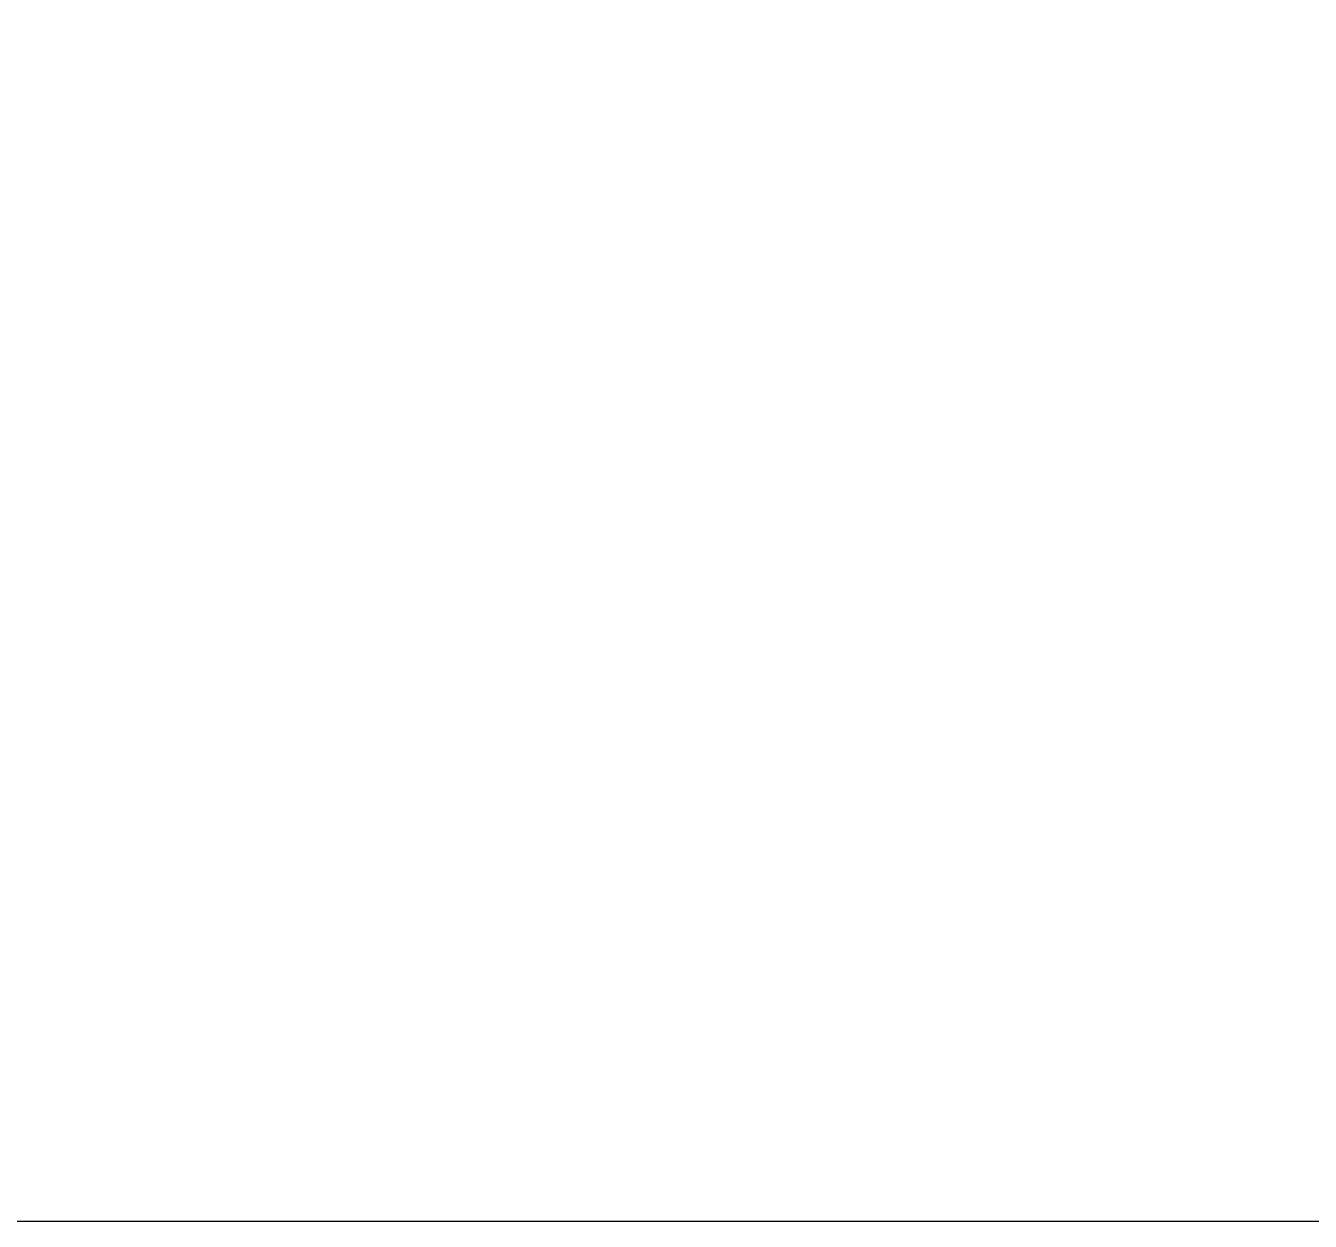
# Model space of a CAD drawing. Header units: centimetres. Extents: x 470464 to 524273, y 49611 to 59074.
# Drawn here: x 505732.7 to 505827.9, y 50097.1 to 50185.7 of the extents above; entities that cross this region are included whole.
import ezdxf

# ---------------------------------------------------------------- set-up
doc = ezdxf.new("R2010")
doc.units = ezdxf.units.CM
doc.header["$MEASUREMENT"] = 0
doc.layers.add('A-ANNO-REVC-01', color=1, linetype='Continuous', lineweight=15, true_color=0xff0000, plot=False)
doc.styles.add('BARIŞ BABUR-3', font='arial.ttf')
doc.dimstyles.new('AAA_A4 BVS STANDART', dxfattribs={"dimscale": 12, "dimtxt": 1.8, "dimasz": 1.6, "dimexe": 0.18, "dimexo": 0.0625, "dimgap": 0.09, "dimtad": 1, "dimtoh": 1, "dimdec": 0, "dimzin": 9, "dimdsep": 46, "dimtxsty": 'BARIŞ BABUR-3', "dimcen": 0.09, "dimclrd": 1, "dimclre": 1, "dimclrt": 2, "dimadec": 0, "dimazin": 0, "dimtfac": 1, "dimtdec": 0, "dimtofl": 0, "dimtmove": 0, "dimatfit": 3, "dimfxl": 1, "dimtolj": 1, "dimtzin": 0, "dimlwd": 9, "dimlwe": 9, "dimarcsym": 0})

# ---------------------------------------------------------------- blocks, each defined once
blk = doc.blocks.new('*D249')
at = {"layer": 'A-ANNO-REVC-01', "color": 1, "lineweight": 9, "transparency": 16777216}
for p, q in [((505595.928, 58147.11), (505917.174, 58147.11)), ((505915.734, 50109.91), (505915.734, 58134.31)), ((505595.928, 50097.11), (505917.174, 50097.11))]:
    blk.add_line(p, q, dxfattribs=at)
at = {"layer": 'A-ANNO-REVC-01', "color": 1, "transparency": 16777216}
for points in [[(505917.868, 58134.31), (505913.601, 58134.31), (505915.734, 58147.11)], [(505913.601, 50109.91), (505917.868, 50109.91), (505915.734, 50097.11)]]:
    blk.add_solid(points, dxfattribs=at)
at = {"layer": 'Defpoints', "color": 0, "transparency": 16777216}
for p in [(505595.428, 58147.11), (505915.734, 58147.11), (505595.428, 50097.11)]:
    blk.add_point(p, dxfattribs=at)
at = {"layer": 'A-ANNO-REVC-01', "color": 2, "transparency": 16777216, "insert": (505906.243, 54122.11), "char_height": 14.4, "attachment_point": 5, "rotation": 90, "style": 'BARIŞ BABUR-3'}
blk.add_mtext('\\A1;YÜRÜME YOLU BOYU : 8050', dxfattribs=at)
blk = doc.blocks.new('*D251')
at = {"layer": 'A-ANNO-REVC-01', "color": 1, "lineweight": 9, "transparency": 16777216}
for p, q in [((505757.792, 50210.86), (505885.137, 50210.86)), ((505883.697, 50198.06), (505883.697, 50109.91)), ((505595.928, 50097.11), (505885.137, 50097.11))]:
    blk.add_line(p, q, dxfattribs=at)
at = {"layer": 'A-ANNO-REVC-01', "color": 1, "transparency": 16777216}
for points in [[(505885.831, 50198.06), (505881.564, 50198.06), (505883.697, 50210.86)], [(505881.564, 50109.91), (505885.831, 50109.91), (505883.697, 50097.11)]]:
    blk.add_solid(points, dxfattribs=at)
at = {"layer": 'Defpoints', "color": 0, "transparency": 16777216}
for p in [(505757.292, 50210.86), (505595.428, 50097.11), (505883.697, 50097.11)]:
    blk.add_point(p, dxfattribs=at)
at = {"layer": 'A-ANNO-REVC-01', "color": 2, "transparency": 16777216, "insert": (505875.748, 50153.985), "char_height": 14.4, "attachment_point": 5, "rotation": 90, "style": 'BARIŞ BABUR-3'}
blk.add_mtext('\\A1;114', dxfattribs=at)

msp = doc.modelspace()

# ---------------------------------------------------------------- dimensions: what is measured, and where the dimension line sits
at = {"layer": 'A-ANNO-REVC-01', "color": 6}
dim = msp.add_linear_dim(base=(505915.734, 58147.11), p1=(505595.428, 50097.11), p2=(505595.428, 58147.11), angle=90, text='YÜRÜME YOLU BOYU : <>', dimstyle='AAA_A4 BVS STANDART', override={"dimscale": 8, "dimtxsty": 'BARIŞ BABUR-3'}, dxfattribs=at)
dim.commit()
dim.dimension.update_dxf_attribs({"geometry": '*D249', "text_midpoint": (505915.734, 54122.11), "dimtype": 160})
dim = msp.add_linear_dim(base=(505883.697, 50097.11), p1=(505757.292, 50210.86), p2=(505595.428, 50097.11), angle=90, dimstyle='AAA_A4 BVS STANDART', override={"dimscale": 8}, dxfattribs=at)
dim.commit()
dim.dimension.update_dxf_attribs({"geometry": '*D251', "text_midpoint": (505875.748, 50153.985)})

doc.saveas('drawing.dxf')
